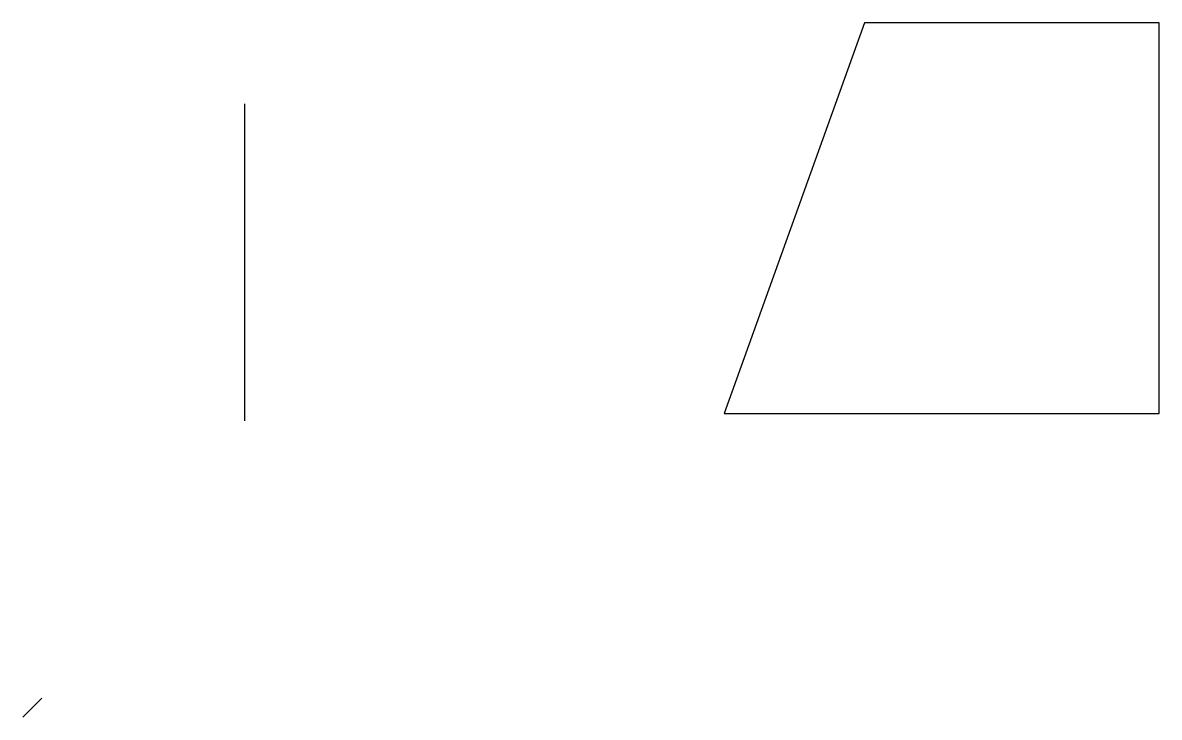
# Model space of a CAD drawing. Header units: millimetres. Extents: x 0 to 120, y 0 to 73.
import ezdxf

# ---------------------------------------------------------------- set-up
doc = ezdxf.new("R2010")
doc.units = ezdxf.units.MM

msp = doc.modelspace()

# ---------------------------------------------------------------- linework, layer by layer
for p, q in [((23.45, 31.27, 1.6), (23.45, 64.7, 1.6)), ((0, 0), (2, 2, 2))]:
    msp.add_line(p, q)
msp.add_3dface([(74.02, 32.05, 1.6), (119.92, 32.05, 1.6), (119.92, 73.25, 1.6), (88.8, 73.25, 1.6)])

doc.saveas('drawing.dxf')
